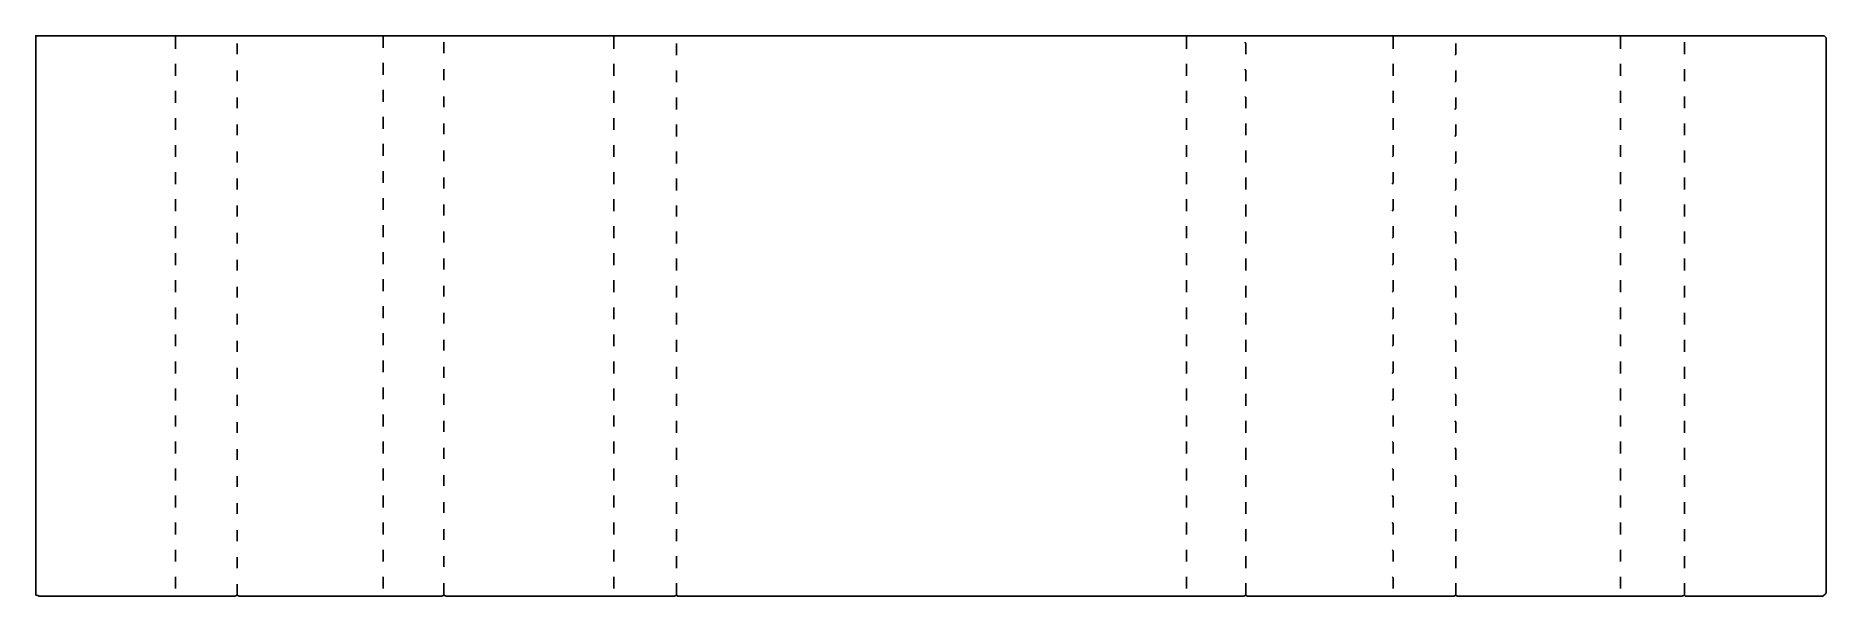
# Model space of a CAD drawing. Extents: x 85 to 1739, y 28 to 546.
import ezdxf

# ---------------------------------------------------------------- set-up
doc = ezdxf.new("R2010")
doc.units = 0
doc.layers.get('0').update_dxf_attribs({"linetype": 'CONTINUOUS'})

msp = doc.modelspace()

# ---------------------------------------------------------------- linework, layer by layer
at = {"color": 250, "linetype": 'CONTINUOUS'}
for points in [[(1608, 29), (1609, 28), (1736, 28), (1738, 30), (1739, 31), (1739, 544), (1737, 546), (85, 546), (85, 29), (86.9, 28.7), (88, 28), (269, 28), (271, 29), (273, 28), (460, 28), (462, 29), (464, 28), (675, 28), (677, 29), (678, 28), (1201, 28), (1203, 29), (1204, 28), (1395, 28), (1397, 29), (1398, 28), (1606, 28), (1608, 29), (1608, 40)], [(214, 534), (214, 546)], [(406, 535), (406, 546)], [(619, 534), (619, 546)], [(1148, 534), (1148, 546)], [(1549, 534), (1549, 546)], [(271, 529), (271, 539)], [(462, 530), (462, 540)], [(677, 528), (677, 539)], [(1608, 529), (1608, 540)], [(214, 509), (214, 520)], [(271, 504), (271, 514)], [(406, 510), (406, 521)], [(462, 505), (462, 515)], [(619, 509), (619, 520)], [(677, 503), (677, 514)], [(1148, 509), (1148, 520)], [(1549, 509), (1549, 520)], [(1608, 504), (1608, 515)], [(214, 484), (214, 495)], [(271, 479), (271, 489)], [(406, 485), (406, 496)], [(462, 480), (462, 490)], [(619, 484), (619, 495)], [(677, 478), (677, 489)], [(1148, 484), (1148, 495)], [(1549, 484), (1549, 495)], [(1608, 479), (1608, 490)], [(214, 459), (214, 470)], [(271, 454), (271, 464)], [(406, 460), (406, 471)], [(462, 455), (462, 465)], [(619, 459), (619, 470)], [(677, 453), (677, 464)], [(1148, 459), (1148, 470)], [(1549, 459), (1549, 470)], [(1608, 454), (1608, 465)], [(214, 434), (214, 445)], [(271, 429), (271, 439)], [(406, 435), (406, 446)], [(462, 430), (462, 440)], [(619, 434), (619, 445)], [(677, 428), (677, 439)], [(1148, 434), (1148, 445)], [(1549, 434), (1549, 445)], [(1608, 429), (1608, 440)], [(214, 409), (214, 420)], [(271, 404), (271, 414)], [(406, 410), (406, 421)], [(462, 405), (462, 415)], [(619, 409), (619, 420)], [(677, 403), (677, 414)], [(1148, 409), (1148, 420)], [(1549, 409), (1549, 420)], [(1608, 404), (1608, 415)], [(214, 384), (214, 395)], [(271, 379), (271, 389)], [(406, 385), (406, 396)], [(462, 380), (462, 390)], [(619, 384), (619, 395)], [(677, 379), (677, 389)], [(1148, 384), (1148, 395)], [(1549, 384), (1549, 395)], [(1608, 379), (1608, 390)], [(214, 359), (214, 370)], [(271, 354), (271, 364)], [(406, 360), (406, 371)], [(462, 355), (462, 365)], [(619, 359), (619, 370)], [(677, 354), (677, 365)], [(1148, 359), (1148, 370)], [(1549, 359), (1549, 370)], [(1608, 354), (1608, 365)], [(214, 334), (214, 345)], [(271, 329), (271, 339)], [(406, 335), (406, 346)], [(462, 330), (462, 340)], [(619, 334), (619, 345)], [(677, 329), (677, 340)], [(1148, 334), (1148, 345)], [(1549, 334), (1549, 345)], [(1608, 329), (1608, 340)], [(214, 309), (214, 320)], [(406, 310), (406, 321)], [(462, 305), (462, 315)], [(619, 309), (619, 320)], [(677, 304), (677, 315)], [(1148, 309), (1148, 320)], [(1549, 309), (1549, 320)], [(1608, 304), (1608, 315)], [(271, 304), (271, 314)], [(214, 284), (214, 295)], [(271, 279), (271, 289)], [(406, 285), (406, 296)], [(462, 280), (462, 290)], [(619, 284), (619, 295)], [(677, 279), (677, 290)], [(1148, 284), (1148, 295)], [(1549, 284), (1549, 295)], [(1608, 279), (1608, 290)], [(214, 259), (214, 270)], [(406, 260), (406, 271)], [(462, 255), (462, 265)], [(619, 259), (619, 270)], [(677, 254), (677, 265)], [(1148, 259), (1148, 270)], [(1549, 259), (1549, 270)], [(1608, 254), (1608, 265)], [(271, 254), (271, 264)], [(214, 234), (214, 245)], [(271, 229), (271, 239)], [(406, 235), (406, 246)], [(462, 230), (462, 240)], [(619, 234), (619, 245)], [(677, 229), (677, 240)], [(1148, 234), (1148, 245)], [(1549, 234), (1549, 245)], [(1608, 229), (1608, 240)], [(214, 209), (214, 220)], [(406, 210), (406, 221)], [(619, 209), (619, 220)], [(1148, 209), (1148, 220)], [(1549, 209), (1549, 220)], [(271, 204), (271, 214)], [(462, 205), (462, 215)], [(677, 204), (677, 215)], [(1608, 204), (1608, 215)], [(214, 185), (214, 195)], [(271, 179), (271, 189)], [(406, 185), (406, 196)], [(462, 180), (462, 190)], [(619, 185), (619, 195)], [(677, 179), (677, 190)], [(1148, 185), (1148, 195)], [(1549, 185), (1549, 195)], [(1608, 179), (1608, 190)], [(214, 160), (214, 171)], [(406, 160), (406, 171)], [(619, 160), (619, 171)], [(1148, 160), (1148, 171)], [(1549, 160), (1549, 171)], [(271, 154), (271, 164)], [(462, 155), (462, 165)], [(677, 154), (677, 165)], [(1608, 154), (1608, 165)], [(214, 135), (214, 146)], [(271, 129), (271, 139)], [(406, 135), (406, 146)], [(462, 130), (462, 140)], [(619, 135), (619, 146)], [(677, 129), (677, 140)], [(1148, 135), (1148, 146)], [(1549, 135), (1549, 146)], [(1608, 129), (1608, 140)], [(214, 110), (214, 121)], [(406, 110), (406, 121)], [(619, 110), (619, 121)], [(1148, 110), (1148, 121)], [(1549, 110), (1549, 121)], [(271, 104), (271, 114)], [(462, 105), (462, 115)], [(677, 104), (677, 115)], [(1608, 104), (1608, 115)], [(214, 85), (214, 96)], [(271, 79), (271, 89)], [(406, 85), (406, 96)], [(462, 80), (462, 90)], [(619, 85), (619, 96)], [(677, 79), (677, 90)], [(1148, 85), (1148, 96)], [(1549, 85), (1549, 96)], [(1608, 79), (1608, 90)], [(214, 60), (214, 71)], [(406, 60), (406, 71)], [(619, 60), (619, 71)], [(1148, 60), (1148, 71)], [(1549, 60), (1549, 71)], [(271, 54), (271, 64)], [(462, 55), (462, 65)], [(677, 54), (677, 65)], [(1608, 54), (1608, 65)], [(214, 35), (214, 46)], [(271, 29), (271, 39)], [(406, 35), (406, 46)], [(462, 29), (462, 40)], [(619, 35), (619, 46)], [(677, 29), (677, 40)], [(1148, 35), (1148, 46)], [(1549, 35), (1549, 46)]]:
    msp.add_lwpolyline(points, dxfattribs=at)
at = {"color": 251, "linetype": 'CONTINUOUS'}
for points in [[(1339, 534), (1339, 546)], [(1203, 529), (1203, 539), (1202, 540)], [(1203, 504), (1203, 514), (1202, 515)], [(1339, 509), (1339, 520)], [(1203, 479), (1203, 489), (1202, 490)], [(1339, 484), (1339, 495)], [(1203, 454), (1203, 465)], [(1339, 459), (1339, 470)], [(1203, 429), (1203, 440)], [(1203, 404), (1203, 415)], [(1203, 379), (1203, 390)], [(1397, 379), (1397, 389)], [(1203, 354), (1203, 365)], [(1397, 354), (1397, 364), (1396, 365)], [(1203, 329), (1203, 340)], [(1397, 329), (1397, 339), (1396, 340)], [(1203, 304), (1203, 315)], [(1397, 304), (1397, 314), (1396, 315)], [(1203, 279), (1203, 290)], [(1397, 279), (1397, 289), (1396, 290)], [(1203, 254), (1203, 265)], [(1397, 254), (1397, 264), (1396, 265)], [(1203, 229), (1203, 240)], [(1397, 229), (1397, 239), (1396, 240)], [(1203, 204), (1203, 215)], [(1397, 204), (1397, 214), (1396, 215)], [(1203, 179), (1203, 190)], [(1339, 185), (1339, 195)], [(1397, 179), (1397, 189), (1396, 190)], [(1339, 160), (1339, 170), (1338, 171)], [(1203, 154), (1203, 165)], [(1397, 154), (1397, 164), (1396, 165)], [(1203, 129), (1203, 140)], [(1339, 135), (1339, 145), (1338, 146)], [(1397, 129), (1397, 139), (1396, 140)], [(1339, 110), (1339, 120), (1338, 121)], [(1203, 104), (1203, 115)], [(1397, 104), (1397, 115)], [(1203, 79), (1203, 90)], [(1339, 85), (1339, 95), (1338, 96)], [(1397, 79), (1397, 90)], [(1339, 60), (1339, 70), (1338, 71)], [(1203, 54), (1203, 65)], [(1397, 54), (1397, 65)], [(1203, 29), (1203, 40)], [(1339, 35), (1339, 45), (1338, 46)], [(1397, 29), (1397, 40)]]:
    msp.add_lwpolyline(points, dxfattribs=at)
at = {"color": 252, "linetype": 'CONTINUOUS'}
for points in [[(1396, 528), (1397, 529), (1397, 539)], [(1396, 503), (1397, 504), (1397, 514)], [(1396, 478), (1397, 479), (1397, 489)], [(1396, 453), (1397, 454), (1397, 464)], [(1338, 434), (1339, 435), (1339, 445)], [(1396, 428), (1397, 429), (1397, 439)], [(1338, 409), (1339, 410), (1339, 420)], [(1396, 403), (1397, 404), (1397, 414)], [(1338, 384), (1339, 385), (1339, 395)], [(1338, 359), (1339, 360), (1339, 370)], [(1338, 334), (1339, 335), (1339, 345)], [(1338, 309), (1339, 310), (1339, 320)], [(1338, 284), (1339, 285), (1339, 295)], [(1338, 259), (1339, 260), (1339, 270)], [(1338, 234), (1339, 235), (1339, 245)], [(1338, 209), (1339, 210), (1339, 220)]]:
    msp.add_lwpolyline(points, dxfattribs=at)

doc.saveas('drawing.dxf')
